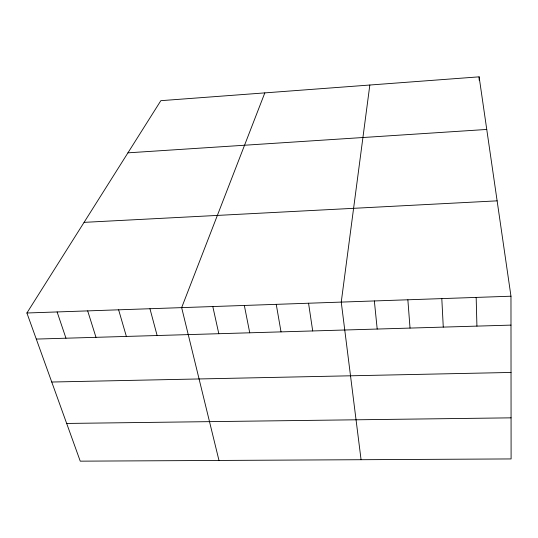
<?xml version="1.0" encoding="UTF-8"?>
<svg xmlns="http://www.w3.org/2000/svg" width="538" height="538" viewBox="0 0 538 538"><rect width="100%" height="100%" fill="white"/><g stroke="black" fill="none" stroke-linecap="round" stroke-linejoin="round"><path stroke-width="0.81" d="M369.835 85.024L341.247 302.094L361.065 459.708M264.824 92.886L181.656 307.628L218.979 460.441M26.9 312.995L160.835 100.673L479.116 76.84L510.972 296.209L511.1 458.934L80.243 461.16L26.9 312.995L510.972 296.209M127.923 152.839L486.755 129.45M84.069 222.362L497.125 200.849M36.295 339.081L510.992 325.113M51.756 382.027L511.033 372.451M66.665 423.446L511.066 417.844M57.109 311.946L65.966 338.207M87.681 310.883L95.993 337.326M118.622 309.814L126.376 336.432M149.947 308.725L157.13 335.524M212.806 306.546L218.811 333.708M244.333 305.456L249.74 332.8M276.243 304.347L281.031 331.879M308.55 303.23L312.706 330.951M374.347 300.95L377.199 329.048M407.865 299.787L410.03 328.086M441.806 298.61L443.272 327.104M476.17 297.42L476.924 326.115M479.116 76.84L479.183 80.169"/></g></svg>
